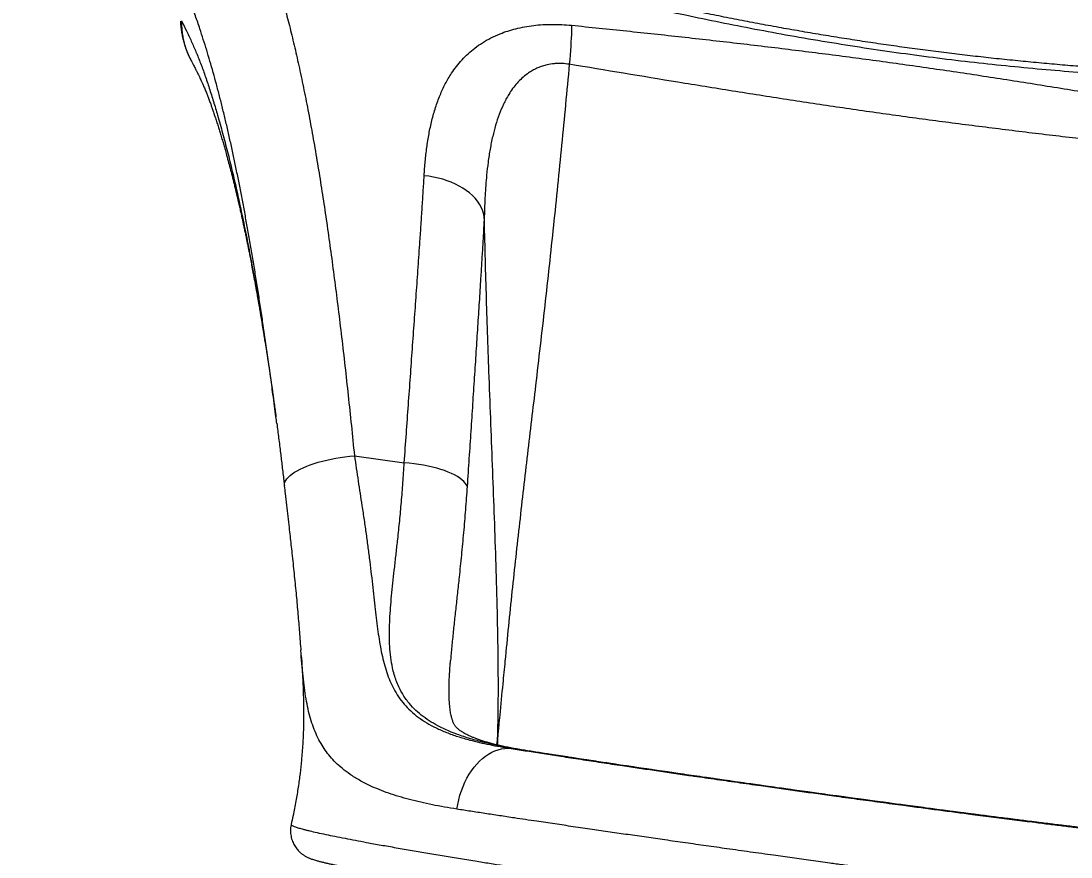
# Model space of a CAD drawing. Header units: millimetres. Extents: x -4688 to 6829, y -6350 to 4771.
# Drawn here: x 2041 to 3139, y 1941 to 2816 of the extents above; entities that cross this region are included whole.
import ezdxf

# ---------------------------------------------------------------- set-up
doc = ezdxf.new("R2010")
doc.units = ezdxf.units.MM
for name, color, linetype in [('DIKOM_ЗОНА', 80, 'Continuous'), ('DIKOM_ОБЪЕКТ', 7, 'Continuous'), ('DIKOM_РАЗМЕР_ЗОНА', 7, 'Continuous'), ('DIKOM_РАЗМЕР_ОБЪЕКТА', 7, 'Continuous')]:
    doc.layers.add(name, color=color, linetype=linetype)
doc.styles.add('style1', font='arial.ttf', dxfattribs={"width": 0.8})
doc.dimstyles.new('1-50', dxfattribs={"dimtxt": 300, "dimasz": 200, "dimexe": 100, "dimexo": 0, "dimgap": 100, "dimtad": 1, "dimtxsty": 'style1', "dimcen": 200, "dimclrd": 7, "dimclre": 7, "dimclrt": 7, "dimadec": 1, "dimazin": 2, "dimtfac": 1, "dimtmove": 0, "dimatfit": 2, "dimfxl": 0, "dimlwd": 25, "dimlwe": 18, "dimarcsym": 0})

# ---------------------------------------------------------------- blocks, each defined once
blk = doc.blocks.new('*D9')
at = {"layer": 'Defpoints', "color": 0, "transparency": 16777216}
for p in [(2285.4, 2926.1), (233.7, -3329.7), (5655.6, -3329.7)]:
    blk.add_point(p, dxfattribs=at)
at = {"layer": 'DIKOM_РАЗМЕР_ОБЪЕКТА', "color": 7, "lineweight": 18, "transparency": 16777216}
for p, q in [((2285.4, 2926.1), (5755.6, 2926.1)), ((233.7, -3329.7), (5755.6, -3329.7))]:
    blk.add_line(p, q, dxfattribs=at)
at = {"layer": 'DIKOM_РАЗМЕР_ОБЪЕКТА', "color": 7, "lineweight": 25, "transparency": 16777216}
blk.add_line((5655.6, 2726.1), (5655.6, -3129.7), dxfattribs=at)
at = {"layer": 'DIKOM_РАЗМЕР_ОБЪЕКТА', "color": 7, "transparency": 16777216}
for points in [[(5622.2, 2726.1), (5688.9, 2726.1), (5655.6, 2926.1)], [(5622.2, -3129.7), (5688.9, -3129.7), (5655.6, -3329.7)]]:
    blk.add_solid(points, dxfattribs=at)
at = {"layer": 'DIKOM_РАЗМЕР_ОБЪЕКТА', "color": 7, "transparency": 16777216, "insert": (5402.4, -130.3), "char_height": 300, "attachment_point": 5, "rotation": 90, "style": 'style1'}
blk.add_mtext('6250', dxfattribs=at)
blk = doc.blocks.new('*D10')
at = {"layer": 'Defpoints', "color": 0, "transparency": 16777216}
for p in [(2960.1, 4771), (741.2, -5330.3), (6729.1, -5330.3)]:
    blk.add_point(p, dxfattribs=at)
at = {"layer": 'DIKOM_РАЗМЕР_ЗОНА', "color": 7, "lineweight": 18, "transparency": 16777216}
for p, q in [((2960.1, 4771), (6829.1, 4771)), ((741.2, -5330.3), (6829.1, -5330.3))]:
    blk.add_line(p, q, dxfattribs=at)
at = {"layer": 'DIKOM_РАЗМЕР_ЗОНА', "color": 7, "lineweight": 25, "transparency": 16777216}
blk.add_line((6729.1, 4571), (6729.1, -5130.3), dxfattribs=at)
at = {"layer": 'DIKOM_РАЗМЕР_ЗОНА', "color": 7, "transparency": 16777216}
for points in [[(6695.7, 4571), (6762.4, 4571), (6729.1, 4771)], [(6695.7, -5130.3), (6762.4, -5130.3), (6729.1, -5330.3)]]:
    blk.add_solid(points, dxfattribs=at)
at = {"layer": 'DIKOM_РАЗМЕР_ЗОНА', "color": 7, "transparency": 16777216, "insert": (6475.9, -93.8), "char_height": 300, "attachment_point": 5, "rotation": 90, "style": 'style1'}
blk.add_mtext('10100', dxfattribs=at)
blk = doc.blocks.new('*D11')
at = {"layer": 'Defpoints', "color": 0, "transparency": 16777216}
for p in [(3703.1, 2652.8), (-3188.4, -47.6), (-3188.4, -4921.8)]:
    blk.add_point(p, dxfattribs=at)
at = {"layer": 'DIKOM_РАЗМЕР_ОБЪЕКТА', "color": 7, "lineweight": 18, "transparency": 16777216}
for p, q in [((3703.1, 2652.8), (3703.1, -5021.8)), ((-3188.4, -47.6), (-3188.4, -5021.8))]:
    blk.add_line(p, q, dxfattribs=at)
at = {"layer": 'DIKOM_РАЗМЕР_ОБЪЕКТА', "color": 7, "lineweight": 25, "transparency": 16777216}
blk.add_line((3503.1, -4921.8), (-2988.4, -4921.8), dxfattribs=at)
at = {"layer": 'DIKOM_РАЗМЕР_ОБЪЕКТА', "color": 7, "transparency": 16777216}
for points in [[(-2988.4, -4888.4), (-2988.4, -4955.1), (-3188.4, -4921.8)], [(3503.1, -4888.4), (3503.1, -4955.1), (3703.1, -4921.8)]]:
    blk.add_solid(points, dxfattribs=at)
at = {"layer": 'DIKOM_РАЗМЕР_ОБЪЕКТА', "color": 7, "transparency": 16777216, "insert": (4.1, -4668.6), "char_height": 300, "attachment_point": 5, "style": 'style1'}
blk.add_mtext('6900', dxfattribs=at)
blk = doc.blocks.new('*D12')
at = {"layer": 'Defpoints', "color": 0, "transparency": 16777216}
for p in [(4937.7, 2926.1), (-4688.4, -671.1), (4937.7, -6249.8)]:
    blk.add_point(p, dxfattribs=at)
at = {"layer": 'DIKOM_РАЗМЕР_ЗОНА', "color": 7, "lineweight": 18, "transparency": 16777216}
for p, q in [((4937.7, 2926.1), (4937.7, -6349.8)), ((-4688.4, -671.1), (-4688.4, -6349.8))]:
    blk.add_line(p, q, dxfattribs=at)
at = {"layer": 'DIKOM_РАЗМЕР_ЗОНА', "color": 7, "lineweight": 25, "transparency": 16777216}
blk.add_line((-4488.4, -6249.8), (4737.7, -6249.8), dxfattribs=at)
at = {"layer": 'DIKOM_РАЗМЕР_ЗОНА', "color": 7, "transparency": 16777216}
for points in [[(-4488.4, -6216.4), (-4488.4, -6283.1), (-4688.4, -6249.8)], [(4737.7, -6216.4), (4737.7, -6283.1), (4937.7, -6249.8)]]:
    blk.add_solid(points, dxfattribs=at)
at = {"layer": 'DIKOM_РАЗМЕР_ЗОНА', "color": 7, "transparency": 16777216, "insert": (124.7, -5996.6), "char_height": 300, "attachment_point": 5, "style": 'style1'}
blk.add_mtext('9650', dxfattribs=at)

msp = doc.modelspace()

# ---------------------------------------------------------------- linework, layer by layer
at = {"layer": 'DIKOM_ЗОНА', "color": 3, "lineweight": 15}
msp.add_lwpolyline([(2570.081, -2285.228, 0.36470187), (1741.185, -3270.482), (1741.185, -4330.338, -0.41421356), (741.185, -5330.338), (-888.842, -5330.338, -0.41421356), (-1888.842, -4330.338), (-1888.842, -2671.127, 0.41421356), (-2888.842, -1671.127), (-3688.422, -1671.127, -0.41421356), (-4688.422, -671.127), (-4688.422, 1138.873, -0.41421356), (-3688.422, 2138.873), (-3460.429, 2138.873, 0.22111646), (-2695.804, 2494.398, -0.0334984), (-2377.811, 2824.109, 0.10682345), (-2131.845, 3167.597, -0.29901074), (-1214.167, 3770.271), (731.296, 3770.271, 0.21419041), (1478.609, 4105.799, -0.93301603), (4609.303, 1688.518, 0.14812751), (4441.226, 1133.627), (4441.226, -61.127, -0.36470187), (2570.081, -2285.228)], format="xyb", dxfattribs=at)
at = {"layer": 'DIKOM_ОБЪЕКТ', "color": 7, "linetype": 'Continuous', "lineweight": 15}
for p, q in [((2216.543, 2778.469), (2218.098, 2775.327)), ((2217.972, 2775.722), (2218.161, 2775.358)), ((2389.406, 2360.881), (2441.539, 2353.628)), ((2490.13, 2148.878), (2489.967, 2146.894)), ((2553.357, 2054.753), (2567.027, 2052.851)), ((2568.317, 2052.675), (2567.027, 2052.851)), ((2323.358, 1975.275), (2323.361, 1975.267))]:
    msp.add_line(p, q, dxfattribs=at)
at = {"layer": 'DIKOM_ОБЪЕКТ', "color": 7, "linetype": 'Continuous', "lineweight": 15, "flags": 128}
for points in [[(2616.566, 2811.073), (2616.524, 2808.135), (2616.435, 2804.888), (2616.302, 2801.352), (2616.123, 2797.546), (2615.901, 2793.49), (2615.636, 2789.208), (2615.33, 2784.722), (2614.985, 2780.057), (2614.602, 2775.24), (2614.184, 2770.296)], [(2525.233, 2611.261), (2524.48, 2614.544), (2523.376, 2617.794), (2521.924, 2620.994), (2520.133, 2624.128), (2518.012, 2627.179), (2515.572, 2630.133), (2512.825, 2632.973), (2509.785, 2635.685), (2506.468, 2638.256), (2502.891, 2640.672), (2499.072, 2642.921), (2495.031, 2644.992), (2490.789, 2646.873), (2486.367, 2648.555), (2481.788, 2650.029), (2477.076, 2651.288), (2472.254, 2652.326), (2467.347, 2653.136), (2462.381, 2653.716)], [(2316.25, 2329.35), (2316.203, 2330.069), (2316.348, 2331.722), (2316.84, 2333.404), (2317.679, 2335.105), (2318.859, 2336.818), (2320.374, 2338.534), (2322.217, 2340.245), (2324.38, 2341.941), (2326.849, 2343.614), (2329.615, 2345.256), (2332.662, 2346.858), (2335.975, 2348.413), (2339.539, 2349.913), (2343.334, 2351.35), (2347.341, 2352.717), (2351.542, 2354.007), (2355.914, 2355.214), (2360.436, 2356.331), (2365.086, 2357.354), (2369.838, 2358.276), (2374.671, 2359.094), (2379.56, 2359.803), (2384.48, 2360.4), (2389.406, 2360.881)], [(2507.307, 2328.728), (2506.521, 2330.507), (2505.361, 2332.284), (2503.834, 2334.049), (2501.947, 2335.793), (2499.712, 2337.506), (2497.14, 2339.179), (2494.245, 2340.803), (2491.043, 2342.369), (2487.552, 2343.868), (2483.79, 2345.292), (2479.779, 2346.633), (2475.539, 2347.885), (2471.094, 2349.04), (2466.469, 2350.092), (2461.688, 2351.036), (2456.777, 2351.865), (2451.764, 2352.576), (2446.675, 2353.165), (2441.539, 2353.628)], [(2496.65, 1991.299), (2497.475, 1996.208), (2498.533, 2001.063), (2499.82, 2005.838), (2501.329, 2010.51), (2503.053, 2015.056), (2504.982, 2019.452), (2507.106, 2023.675), (2509.416, 2027.706), (2511.899, 2031.522), (2514.543, 2035.106), (2517.335, 2038.438), (2520.26, 2041.502), (2523.303, 2044.283), (2526.45, 2046.766), (2529.684, 2048.939), (2532.989, 2050.791), (2536.348, 2052.312), (2539.744, 2053.495), (2543.16, 2054.334), (2546.579, 2054.825), (2549.984, 2054.965), (2553.357, 2054.753)]]:
    msp.add_lwpolyline(points, dxfattribs=at)
at = {"layer": 'DIKOM_ОБЪЕКТ', "color": 7, "linetype": 'Continuous', "lineweight": 15}
for points, knots in [([(2284.874, 2921.879), (2286.602, 2917.865), (2290.058, 2909.836), (2295.108, 2896.872), (2300.054, 2883.242), (2305.155, 2868.087), (2310.375, 2851.303), (2315.691, 2832.754), (2320.848, 2813.307), (2325.852, 2792.992), (2330.756, 2771.627), (2335.559, 2749.192), (2340.259, 2725.683), (2344.814, 2701.344), (2349.226, 2676.217), (2353.46, 2650.58), (2357.521, 2624.475), (2361.421, 2597.948), (2365.207, 2570.778), (2368.885, 2543.011), (2372.496, 2514.403), (2376.053, 2484.953), (2379.556, 2454.672), (2382.957, 2423.871), (2386.258, 2392.64), (2388.357, 2371.464), (2389.406, 2360.881)], [0, 0, 0, 0, 0.036007062, 0.072014122, 0.108137258, 0.144260389, 0.186421552, 0.22861766, 0.270825431, 0.313021462, 0.355182559, 0.398567668, 0.441990998, 0.48542708, 0.528850316, 0.572235346, 0.614372197, 0.656544172, 0.698727882, 0.740899804, 0.783036611, 0.826403748, 0.869809317, 0.913227654, 0.956633027, 1, 1, 1, 1]), ([(3517.899, 2750.346), (3508.972, 2750.311), (3491.118, 2750.242), (3461.163, 2750.255), (3428.03, 2750.419), (3391.663, 2750.831), (3358.137, 2751.449), (3327.513, 2752.227), (3296.735, 2753.206), (3262.74, 2754.558), (3225.465, 2756.405), (3188.039, 2758.652), (3150.486, 2761.318), (3112.901, 2764.417), (3075.31, 2767.967), (3037.445, 2772.003), (2999.301, 2776.553), (2960.906, 2781.629), (2922.36, 2787.227), (2883.694, 2793.353), (2845.603, 2799.887), (2808.315, 2806.757), (2771.84, 2813.915), (2732.936, 2822.002), (2691.662, 2831.104), (2648.089, 2841.278), (2604.816, 2851.897), (2561.877, 2862.904), (2521.517, 2873.65), (2483.692, 2884.031), (2448.314, 2893.955), (2424.942, 2900.665), (2413.257, 2904.019)], [0, 0, 0, 0, 0.02471932, 0.04943859, 0.08247309, 0.11551097, 0.14854504, 0.17338336, 0.19822165, 0.23140931, 0.26459685, 0.29790289, 0.33121361, 0.36451933, 0.39774893, 0.43097847, 0.46497477, 0.49897662, 0.53297287, 0.56753514, 0.60209745, 0.63486282, 0.66763306, 0.7003987, 0.74018126, 0.77998527, 0.81979851, 0.85960639, 0.8993922, 0.93292675, 0.96646501, 1, 1, 1, 1]), ([(3511.618, 2755.01), (3505.655, 2755.03), (3491.618, 2755.076), (3469.477, 2755.226), (3445.247, 2755.456), (3421.291, 2755.778), (3397.563, 2756.196), (3374.07, 2756.711), (3350.596, 2757.333), (3327.168, 2758.067), (3303.806, 2758.915), (3280.533, 2759.883), (3257.37, 2760.972), (3234.337, 2762.186), (3211.451, 2763.528), (3188.73, 2764.999), (3166.188, 2766.602), (3143.842, 2768.338), (3121.693, 2770.21), (3099.623, 2772.226), (3077.555, 2774.392), (3055.441, 2776.715), (3033.347, 2779.189), (3011.298, 2781.814), (2989.289, 2784.589), (2967.318, 2787.517), (2945.405, 2790.596), (2923.534, 2793.828), (2901.671, 2797.215), (2879.772, 2800.763), (2857.843, 2804.471), (2835.915, 2808.331), (2814.025, 2812.338), (2792.2, 2816.486), (2770.389, 2820.783), (2748.549, 2825.234), (2726.634, 2829.845), (2704.661, 2834.61), (2682.626, 2839.527), (2660.525, 2844.593), (2638.353, 2849.805), (2616.106, 2855.16), (2593.78, 2860.656), (2571.37, 2866.288), (2548.872, 2872.055), (2526.284, 2877.951), (2503.601, 2883.974), (2480.815, 2890.118), (2457.933, 2896.38), (2437.751, 2901.963), (2425.241, 2905.471), (2420.353, 2906.841)], [0, 0, 0, 0, 0.01668991, 0.03928125, 0.06166469, 0.08396479, 0.10556349, 0.1271001, 0.14855707, 0.16991684, 0.19116292, 0.21227994, 0.23325369, 0.25407117, 0.27472053, 0.29519115, 0.31547356, 0.33555944, 0.35544155, 0.37514279, 0.39497826, 0.41483309, 0.434647, 0.45442625, 0.47417715, 0.493906, 0.51362158, 0.53326577, 0.55294696, 0.57271334, 0.59253992, 0.61240132, 0.63227178, 0.65211787, 0.67193394, 0.69190943, 0.71198776, 0.73217699, 0.75248486, 0.77291909, 0.79348731, 0.81419704, 0.83505572, 0.85607065, 0.87724894, 0.89859751, 0.92012307, 0.94183204, 0.96374139, 0.98583331, 1, 1, 1, 1]), ([(2305.915, 2412.687), (2305.364, 2416.89), (2303.95, 2427.671), (2301.623, 2444.76), (2298.949, 2464.021), (2296.236, 2483.045), (2293.576, 2501.206), (2290.97, 2518.504), (2288.417, 2534.973), (2285.821, 2551.229), (2283.178, 2567.288), (2280.487, 2583.134), (2277.775, 2598.596), (2275.047, 2613.651), (2272.301, 2628.322), (2269.505, 2642.763), (2266.657, 2656.975), (2263.761, 2670.929), (2260.805, 2684.668), (2257.79, 2698.174), (2254.712, 2711.443), (2251.581, 2724.421), (2248.384, 2737.143), (2245.123, 2749.59), (2241.794, 2761.76), (2238.406, 2773.601), (2233.801, 2788.972), (2228.739, 2804.835), (2223.192, 2821.088), (2218.415, 2834.198), (2213.539, 2846.71), (2210.193, 2854.433), (2208.519, 2858.297)], [0, 0, 0, 0, 0.02197927, 0.0563846, 0.09078989, 0.12527427, 0.1597587, 0.19076105, 0.22176342, 0.2528219, 0.28388037, 0.31508642, 0.34630677, 0.37654612, 0.4067985, 0.43718997, 0.46758148, 0.4980246, 0.52846773, 0.55921919, 0.58997061, 0.62077643, 0.65158223, 0.68270342, 0.7138246, 0.74500386, 0.77618333, 0.83882749, 0.87906246, 0.91932574, 0.95964184, 1, 1, 1, 1]), ([(2207.474, 2815.542), (2207.475, 2815.509), (2207.534, 2813.667), (2207.834, 2810.048), (2208.471, 2804.748), (2209.387, 2799.588), (2210.553, 2794.585), (2212.01, 2789.57), (2213.795, 2784.645), (2215.229, 2781.109), (2216.115, 2779.333), (2216.229, 2779.104)], [0, 0, 0, 0, 0.00267355, 0.14660826, 0.28850923, 0.42714745, 0.5631289, 0.69695864, 0.84216561, 0.97968351, 1, 1, 1, 1]), ([(2208.675, 2815.556), (2208.685, 2815.551), (2208.699, 2815.544), (2208.712, 2815.518), (2208.715, 2815.512)], [0, 0, 0, 0, 0.77850269, 1, 1, 1, 1]), ([(2208.715, 2815.512), (2208.715, 2815.512), (2208.676, 2813.596), (2208.73, 2809.756), (2209.208, 2803.998), (2210.091, 2798.252), (2211.468, 2792.094), (2213.482, 2785.623), (2215.678, 2779.989), (2217.396, 2776.794), (2217.972, 2775.722)], [0, 0, 0, 0, 0.0000014, 0.13819187, 0.27700894, 0.41773272, 0.55908861, 0.73432688, 0.91085897, 1, 1, 1, 1]), ([(2208.715, 2815.512), (2210.418, 2812.083), (2213.821, 2805.229), (2218.852, 2794.547), (2223.784, 2783.363), (2228.584, 2771.509), (2233.202, 2758.773), (2237.668, 2745.304), (2242.051, 2731.39), (2246.706, 2715.771), (2251.607, 2698.32), (2256.72, 2678.886), (2261.683, 2658.769), (2266.497, 2637.979), (2271.347, 2615.724), (2276.228, 2591.951), (2281.127, 2566.617), (2285.87, 2540.619), (2290.463, 2514.009), (2294.905, 2486.805), (2299.038, 2460.351), (2301.649, 2442.709), (2302.859, 2434.534)], [0, 0, 0, 0, 0.04245353, 0.0848405, 0.12714266, 0.1693686, 0.21156091, 0.25375046, 0.29591316, 0.33803533, 0.39091559, 0.44369868, 0.49636905, 0.54891694, 0.60135782, 0.65978507, 0.71810796, 0.77630889, 0.83436835, 0.89227859, 0.95008467, 1, 1, 1, 1]), ([(2462.381, 2653.716), (2462.723, 2658.725), (2463.406, 2668.746), (2465.082, 2683.335), (2467.342, 2697.64), (2470.317, 2711.586), (2474.119, 2725.128), (2478.77, 2737.907), (2484.324, 2749.885), (2490.159, 2759.846), (2496.098, 2768.152), (2501.842, 2774.975), (2508.244, 2781.403), (2515.351, 2787.386), (2523.274, 2792.925), (2532.07, 2797.935), (2541.002, 2801.986), (2549.779, 2805.144), (2558.27, 2807.578), (2567.308, 2809.535), (2576.703, 2810.952), (2586.291, 2811.816), (2596.1, 2812.142), (2606.222, 2811.959), (2613.118, 2811.368), (2616.566, 2811.073)], [0, 0, 0, 0, 0.05987292, 0.11976272, 0.17962724, 0.24046096, 0.30132466, 0.36213832, 0.41977234, 0.47739675, 0.51661794, 0.55586429, 0.5950721, 0.63436501, 0.67365153, 0.71391854, 0.75417561, 0.78474257, 0.81530561, 0.84674048, 0.87817128, 0.90807433, 0.93797542, 0.96898757, 1, 1, 1, 1]), ([(2616.566, 2811.073), (2635.773, 2809.114), (2674.186, 2805.196), (2731.808, 2798.998), (2789.429, 2792.501), (2846.599, 2785.685), (2903.302, 2778.512), (2959.54, 2770.933), (3015.729, 2762.843), (3071.901, 2754.293), (3128.035, 2745.344), (3184.138, 2736.041), (3240.184, 2726.459), (3277.503, 2719.872), (3296.163, 2716.578)], [0, 0, 0, 0, 0.08449462, 0.16898884, 0.25351404, 0.33803857, 0.42063, 0.50322058, 0.58589429, 0.66856884, 0.75140887, 0.8342495, 0.91712456, 1, 1, 1, 1]), ([(2217.893, 2775.681), (2218.245, 2775.014), (2219.122, 2773.351), (2220.424, 2770.858), (2221.722, 2768.351), (2222.768, 2766.313), (2223.603, 2764.671), (2224.314, 2763.262), (2225.011, 2761.868), (2225.915, 2760.047), (2227.014, 2757.8), (2228.212, 2755.298), (2229.204, 2753.182), (2229.968, 2751.524), (2230.616, 2750.098), (2231.323, 2748.519), (2232.116, 2746.713), (2232.969, 2744.73), (2233.85, 2742.634), (2234.944, 2739.958), (2236.203, 2736.764), (2237.668, 2732.861), (2239.085, 2728.928), (2240.452, 2725.017), (2241.821, 2721.012), (2243.303, 2716.589), (2244.892, 2711.737), (2246.464, 2706.817), (2247.968, 2702.004), (2249.449, 2697.166), (2250.934, 2692.206), (2252.394, 2687.221), (2253.833, 2682.208), (2255.5, 2676.278), (2257.384, 2669.397), (2259.447, 2661.633), (2261.524, 2653.583), (2263.28, 2646.567), (2264.71, 2640.712), (2265.767, 2636.319), (2266.803, 2631.948), (2267.786, 2627.736), (2268.677, 2623.865), (2269.441, 2620.508), (2270.08, 2617.673), (2270.649, 2615.129), (2271.23, 2612.509), (2271.895, 2609.489), (2272.658, 2605.983), (2273.508, 2602.036), (2274.433, 2597.689), (2275.399, 2593.093), (2276.259, 2588.947), (2276.943, 2585.612), (2277.421, 2583.263), (2277.822, 2581.282), (2278.207, 2579.371), (2278.795, 2576.436), (2279.637, 2572.2), (2280.761, 2566.459), (2282.032, 2559.861), (2283.185, 2553.773), (2284.165, 2548.517), (2284.873, 2544.682), (2285.461, 2541.471), (2285.901, 2539.052), (2286.274, 2536.985), (2286.658, 2534.853), (2287.109, 2532.336), (2287.627, 2529.425), (2288.212, 2526.117), (2288.862, 2522.408), (2289.647, 2517.888), (2290.577, 2512.47), (2291.664, 2506.062), (2292.844, 2498.996), (2294.079, 2491.488), (2295.268, 2484.163), (2296.021, 2479.408), (2296.367, 2477.224)], [0, 0, 0, 0, 0.010131744, 0.02528282, 0.037944128, 0.048384576, 0.056604207, 0.06356482, 0.071117978, 0.079312229, 0.093490042, 0.108247835, 0.120513629, 0.128072232, 0.135534766, 0.144278034, 0.154307563, 0.165273423, 0.176495818, 0.18796069, 0.207525489, 0.226066786, 0.244612273, 0.260400438, 0.275797632, 0.293165152, 0.312834066, 0.332216747, 0.349250095, 0.366620539, 0.385488943, 0.403145467, 0.419843792, 0.438139043, 0.464492807, 0.489712535, 0.515280284, 0.542894236, 0.55668384, 0.570302883, 0.583751144, 0.596932673, 0.608712785, 0.618760787, 0.627074653, 0.634008386, 0.641344192, 0.650210963, 0.660541322, 0.671968689, 0.684440216, 0.697957378, 0.711231382, 0.719578458, 0.726053746, 0.730945758, 0.736142839, 0.741986428, 0.755348469, 0.771186257, 0.789123926, 0.80902994, 0.820243143, 0.831146827, 0.839534958, 0.84565966, 0.850241887, 0.855768979, 0.862273658, 0.869755818, 0.878215228, 0.88765153, 0.898064241, 0.91253882, 0.928554001, 0.946108737, 0.965144132, 0.983997159, 1, 1, 1, 1]), ([(2614.184, 2770.296), (2611.568, 2770.633), (2607.603, 2771.143), (2602.332, 2771.158), (2597.107, 2770.86), (2591.575, 2769.975), (2585.923, 2768.407), (2581.203, 2766.628), (2576.73, 2764.464), (2573.156, 2762.333), (2569.03, 2759.506), (2564.534, 2755.831), (2559.406, 2750.591), (2554.835, 2744.895), (2549.975, 2737.615), (2545.174, 2728.65), (2540.672, 2717.848), (2536.963, 2706.58), (2533.827, 2694.479), (2531.231, 2681.634), (2529.153, 2668.064), (2527.324, 2651.885), (2525.898, 2633.016), (2525.454, 2618.513), (2525.233, 2611.261)], [0, 0, 0, 0, 0.03188082, 0.04830239, 0.06472434, 0.09701826, 0.1194703, 0.14192864, 0.16521755, 0.18851259, 0.20118468, 0.2376879, 0.27421011, 0.31181134, 0.34942239, 0.40923236, 0.46906701, 0.52997311, 0.59088898, 0.65869952, 0.72654574, 0.79437441, 0.89718258, 1, 1, 1, 1]), ([(2614.184, 2770.296), (2611.525, 2742.098), (2606.206, 2685.695), (2597.648, 2601.543), (2588.516, 2517.704), (2579.304, 2438.084), (2570.36, 2362.559), (2563.412, 2302.871), (2558.077, 2254.983), (2554.206, 2218.937), (2550.47, 2182.703), (2547.272, 2150.501), (2544.254, 2119.419), (2542.102, 2096.959), (2540.484, 2080.071), (2539.843, 2073.391), (2539.508, 2069.9), (2539.392, 2068.692), (2539.354, 2068.297), (2539.348, 2068.231)], [0, 0, 0, 0, 0.1196256, 0.23927668, 0.35899613, 0.47873465, 0.58179942, 0.6848647, 0.73639755, 0.7879348, 0.83949884, 0.89108316, 0.92454401, 0.97055116, 0.98520169, 0.9949789, 0.9983605, 0.99972205, 1, 1, 1, 1]), ([(3287.633, 2676.578), (3250.22, 2680.775), (3194.102, 2687.071), (3119.294, 2695.766), (3063.4, 2702.536), (3007.726, 2709.626), (2952.277, 2717.096), (2896.879, 2725.02), (2840.997, 2733.431), (2784.637, 2742.275), (2708.843, 2754.557), (2652.049, 2764), (2614.184, 2770.296)], [0, 0, 0, 0, 0.166095137, 0.249146736, 0.332202826, 0.414414094, 0.496638172, 0.578906327, 0.661189164, 0.745882781, 0.830582617, 1, 1, 1, 1]), ([(2441.539, 2353.628), (2442.277, 2363.785), (2443.754, 2384.105), (2445.908, 2414.07), (2448.021, 2443.612), (2450.104, 2472.845), (2452.161, 2501.734), (2454.18, 2530.238), (2456.132, 2558.129), (2457.792, 2582.268), (2459.177, 2602.867), (2460.307, 2620.134), (2461.386, 2637.124), (2462.049, 2648.185), (2462.381, 2653.716)], [0, 0, 0, 0, 0.0928399, 0.18573534, 0.27863075, 0.37147058, 0.46614838, 0.56088515, 0.65562195, 0.75029977, 0.81265728, 0.87501478, 0.93750739, 1, 1, 1, 1]), ([(2525.233, 2611.261), (2524.952, 2606.055), (2524.389, 2595.638), (2523.466, 2579.614), (2522.493, 2563.295), (2521.311, 2544.041), (2519.903, 2521.675), (2518.256, 2495.969), (2516.553, 2469.624), (2514.799, 2442.609), (2513.001, 2414.995), (2511.154, 2386.756), (2509.265, 2358.025), (2507.96, 2338.497), (2507.307, 2328.728)], [0, 0, 0, 0, 0.06258035, 0.12523094, 0.18791687, 0.25067377, 0.34316508, 0.43577331, 0.52891023, 0.62216441, 0.71618529, 0.81032269, 0.9051045, 1, 1, 1, 1]), ([(2539.348, 2068.231), (2539.354, 2068.478), (2539.384, 2069.666), (2539.471, 2073.29), (2539.611, 2079.868), (2539.899, 2097.156), (2540.032, 2122.275), (2539.734, 2160.617), (2538.892, 2203.712), (2537.44, 2252.893), (2535.694, 2302.009), (2533.842, 2351.062), (2531.951, 2400.057), (2529.715, 2459.802), (2527.293, 2530.251), (2525.919, 2584.255), (2525.233, 2611.261)], [0, 0, 0, 0, 0.00135589, 0.00650961, 0.01984796, 0.03739191, 0.10122718, 0.15751135, 0.24771236, 0.3379217, 0.42812718, 0.51848024, 0.60883669, 0.69919089, 0.849576, 1, 1, 1, 1]), ([(2302.86, 2434.586), (2302.862, 2434.562), (2302.865, 2434.518), (2302.942, 2433.987), (2303.157, 2432.501), (2303.381, 2430.94), (2303.639, 2429.13), (2303.92, 2427.144), (2304.286, 2424.544), (2304.699, 2421.584), (2305.139, 2418.388), (2305.564, 2415.271), (2305.988, 2412.125), (2306.404, 2409.01), (2306.773, 2406.22), (2307.084, 2403.849), (2307.275, 2402.381), (2307.365, 2401.69)], [0, 0, 0, 0, 0.04205935, 0.07605824, 0.12032054, 0.16678808, 0.21670463, 0.27988489, 0.3424412, 0.44495682, 0.5374741, 0.61739718, 0.71065432, 0.80395549, 0.87946429, 0.94329039, 1, 1, 1, 1]), ([(2308.261, 2394.677), (2307.974, 2396.937), (2307.205, 2403), (2306.412, 2408.953), (2305.915, 2412.687)], [0, 0, 0, 0, 0.37273865, 1, 1, 1, 1]), ([(2308.256, 2394.806), (2308.261, 2394.767), (2308.924, 2389.655), (2310.22, 2379.348), (2312.077, 2364.427), (2313.852, 2349.626), (2315.207, 2338.102), (2316.005, 2331.199), (2316.223, 2329.318)], [0, 0, 0, 0, 0.001799134, 0.239241842, 0.47661413, 0.689367536, 0.915333836, 1, 1, 1, 1]), ([(2389.406, 2360.881), (2390.088, 2356.444), (2391.453, 2347.57), (2393.393, 2334.434), (2395.346, 2321.451), (2397.423, 2307.843), (2399.572, 2293.656), (2401.703, 2278.958), (2403.681, 2264.503), (2405.478, 2250.341), (2407.126, 2236.443), (2408.64, 2222.907), (2410.079, 2209.745), (2411.468, 2197.274), (2412.883, 2185.47), (2414.386, 2174.338), (2416.085, 2163.628), (2418.057, 2153.373), (2420.397, 2143.546), (2423.183, 2134.21), (2426.51, 2125.364), (2430.557, 2116.83), (2435.468, 2108.673), (2441.354, 2100.964), (2448.183, 2093.853), (2456.033, 2087.355), (2464.904, 2081.455), (2474.763, 2076.148), (2485.614, 2071.415), (2497.399, 2067.209), (2509.026, 2063.794), (2520.238, 2061.005), (2530.835, 2058.715), (2541.843, 2056.619), (2549.505, 2055.377), (2553.357, 2054.753)], [0, 0, 0, 0, 0.02536362, 0.05072741, 0.0761677, 0.10160793, 0.13183488, 0.16217985, 0.19252453, 0.22327105, 0.25401765, 0.28517439, 0.31633136, 0.34761761, 0.37721337, 0.40691804, 0.43662244, 0.46670542, 0.49678772, 0.52728823, 0.55778763, 0.58845382, 0.62168878, 0.65495028, 0.68818144, 0.72223473, 0.75632113, 0.79037556, 0.82492131, 0.85949919, 0.89404971, 0.92046522, 0.94689232, 0.97330945, 1, 1, 1, 1]), ([(2567.027, 2052.851), (2563.375, 2053.436), (2554.209, 2054.903), (2540.125, 2057.558), (2524.917, 2060.955), (2510.49, 2064.86), (2498.424, 2068.852), (2489.21, 2072.49), (2482.451, 2075.521), (2475.332, 2079.092), (2467.457, 2083.698), (2459.166, 2089.633), (2451.733, 2096.228), (2446.086, 2102.558), (2441.886, 2108.329), (2438.668, 2113.534), (2435.739, 2119.237), (2433.141, 2125.489), (2430.982, 2132.064), (2428.939, 2140.152), (2427.277, 2149.954), (2426.353, 2160.415), (2425.995, 2170.846), (2426.067, 2181.154), (2426.576, 2192.822), (2427.446, 2205.001), (2428.61, 2217.726), (2429.994, 2230.967), (2431.532, 2244.744), (2433.153, 2259), (2434.932, 2274.965), (2436.796, 2292.728), (2438.632, 2312.422), (2440.264, 2332.698), (2441.113, 2346.645), (2441.539, 2353.628)], [0, 0, 0, 0, 0.02472499, 0.06205575, 0.09949879, 0.137314, 0.17526976, 0.20077286, 0.21989939, 0.23904788, 0.2712552, 0.30357701, 0.33653299, 0.36962317, 0.38968648, 0.40978073, 0.43247412, 0.45516776, 0.47802766, 0.50088789, 0.53560631, 0.57044728, 0.59385841, 0.62421238, 0.65462917, 0.68530037, 0.71602739, 0.74713931, 0.77830473, 0.8097153, 0.8411802, 0.88065586, 0.92024338, 0.96006205, 1, 1, 1, 1]), ([(2316.112, 2329.336), (2316.424, 2326.64), (2317.205, 2319.91), (2318.425, 2309.269), (2319.778, 2297.409), (2321.003, 2286.607), (2322.117, 2276.774), (2323.122, 2267.86), (2324.172, 2258.308), (2325.256, 2248.207), (2326.351, 2237.674), (2327.391, 2227.344), (2328.375, 2217.217), (2329.302, 2207.295), (2330.172, 2197.579), (2330.986, 2188.066), (2331.744, 2178.747), (2332.486, 2169.106), (2333.014, 2162.058), (2333.315, 2158.15), (2333.353, 2157.662)], [0, 0, 0, 0, 0.042496391, 0.106071287, 0.169644363, 0.233146162, 0.281637274, 0.33087694, 0.381203041, 0.442004678, 0.502516355, 0.562769948, 0.622799382, 0.682638202, 0.742319489, 0.801875763, 0.861338877, 0.921183249, 0.990167848, 1, 1, 1, 1]), ([(2507.307, 2328.728), (2506.735, 2320.601), (2505.588, 2304.332), (2503.557, 2280.406), (2501.334, 2256.848), (2499.164, 2235.794), (2497.155, 2217.156), (2495.363, 2200.803), (2493.613, 2184.747), (2491.98, 2169.018), (2490.789, 2157.049), (2490.259, 2150.47), (2490.13, 2148.878)], [0, 0, 0, 0, 0.125178171, 0.250588159, 0.37669074, 0.503022821, 0.595877661, 0.68882659, 0.782238329, 0.875757828, 0.969943891, 1, 1, 1, 1]), ([(2496.65, 1991.299), (2492.256, 1992.009), (2483.45, 1993.43), (2470.845, 1995.818), (2458.666, 1998.429), (2446.995, 2001.299), (2435.823, 2004.451), (2425.203, 2007.901), (2415.148, 2011.672), (2404.901, 2016.118), (2394.679, 2021.368), (2385.114, 2027.325), (2376.818, 2033.567), (2369.907, 2039.815), (2363.939, 2046.289), (2358.859, 2052.889), (2354.253, 2060.099), (2350.143, 2067.982), (2346.522, 2076.683), (2343.469, 2085.99), (2340.929, 2095.932), (2338.837, 2106.63), (2337.121, 2118.082), (2335.697, 2130.36), (2334.472, 2143.446), (2333.732, 2152.9), (2333.36, 2157.662)], [0, 0, 0, 0, 0.03792433, 0.07600006, 0.11413255, 0.1525638, 0.191056, 0.22985435, 0.2687175, 0.30774662, 0.35675257, 0.40589099, 0.4494997, 0.49319868, 0.53250125, 0.57186636, 0.61020369, 0.65269889, 0.69538009, 0.73813046, 0.78123772, 0.82442114, 0.86797801, 0.91162094, 0.95547778, 1, 1, 1, 1]), ([(2333.811, 2152.067), (2334.129, 2147.488), (2334.788, 2138.001), (2335.566, 2123.338), (2336.132, 2107.964), (2336.37, 2092.115), (2336.17, 2075.878), (2335.458, 2059.292), (2334.255, 2043.49), (2332.635, 2028.478), (2330.689, 2014.222), (2328.242, 1999.527), (2325.755, 1986.482), (2323.942, 1978.383), (2323.251, 1975.298)], [0, 0, 0, 0, 0.07955105, 0.16482516, 0.25299258, 0.34317801, 0.43460238, 0.52730689, 0.6217708, 0.69912795, 0.77865334, 0.86102671, 0.94705739, 1, 1, 1, 1]), ([(2568.312, 2052.681), (2567.974, 2052.733), (2565.35, 2053.133), (2560.687, 2053.927), (2554.383, 2055.061), (2548.447, 2056.233), (2542.859, 2057.433), (2537.622, 2058.66), (2532.728, 2059.912), (2528.171, 2061.185), (2523.944, 2062.474), (2520.037, 2063.776), (2516.447, 2065.083), (2513.301, 2066.334), (2510.571, 2067.515), (2508.087, 2068.68), (2505.747, 2069.878), (2503.604, 2071.084), (2501.724, 2072.247), (2500.092, 2073.362), (2498.688, 2074.426), (2497.489, 2075.439), (2496.464, 2076.413), (2495.577, 2077.371), (2494.799, 2078.353), (2494.196, 2079.249), (2493.532, 2080.415), (2492.872, 2081.785), (2492.261, 2083.294), (2491.737, 2084.82), (2491.272, 2086.375), (2490.785, 2088.256), (2490.295, 2090.504), (2489.821, 2093.155), (2489.402, 2096.078), (2489.046, 2099.286), (2488.758, 2102.799), (2488.548, 2106.591), (2488.419, 2110.692), (2488.376, 2115.085), (2488.422, 2119.834), (2488.562, 2124.941), (2488.798, 2130.409), (2489.137, 2136.245), (2489.518, 2141.748), (2489.821, 2145.395), (2489.945, 2146.896)], [0, 0, 0, 0, 0.00368448, 0.02862635, 0.05320986, 0.07733022, 0.10101299, 0.12428862, 0.14719261, 0.16976604, 0.19205642, 0.2141187, 0.2360168, 0.25782563, 0.27652528, 0.29594844, 0.31757326, 0.33931908, 0.36132466, 0.38376084, 0.40685944, 0.43095093, 0.45654035, 0.48448139, 0.51645528, 0.54966236, 0.5778516, 0.60493933, 0.63358547, 0.65280448, 0.67131213, 0.69022399, 0.71233491, 0.73401138, 0.75546754, 0.77689045, 0.79837404, 0.82033316, 0.84185724, 0.86390386, 0.88649348, 0.90964835, 0.93338186, 0.95769862, 0.98259435, 1, 1, 1, 1]), ([(2538.54, 2058.463), (2538.805, 2061.643), (2539.077, 2064.9), (2539.342, 2068.153), (2539.348, 2068.231)], [0, 0, 0, 0, 0.97613588, 1, 1, 1, 1]), ([(2539.348, 2068.231), (2539.344, 2068.141), (2539.213, 2064.859), (2539.049, 2061.575), (2538.89, 2058.381)], [0, 0, 0, 0, 0.027206026, 1, 1, 1, 1]), ([(2553.357, 2054.753), (2558.86, 2053.879), (2569.871, 2052.131), (2587.297, 2049.405), (2606.007, 2046.508), (2626.116, 2043.429), (2647.622, 2040.171), (2668.084, 2037.103), (2687.29, 2034.249), (2705.086, 2031.623), (2723.157, 2028.975), (2743.279, 2026.048), (2765.506, 2022.84), (2789.847, 2019.358), (2812.526, 2016.141), (2833.433, 2013.198), (2852.511, 2010.531), (2871.597, 2007.88), (2892.52, 2004.994), (2915.229, 2001.885), (2939.621, 1998.577), (2961.922, 1995.58), (2982.135, 1992.886), (3000.309, 1990.483), (3018.222, 1988.133), (3037.57, 1985.615), (3058.204, 1982.956), (3079.919, 1980.191), (3099.348, 1977.748), (3116.611, 1975.604), (3131.844, 1973.734), (3146.615, 1971.942), (3156.007, 1970.821), (3160.701, 1970.261)], [0, 0, 0, 0, 0.03323752, 0.06649574, 0.09973331, 0.13668414, 0.1736634, 0.21061422, 0.23912795, 0.26766774, 0.29620755, 0.32472131, 0.3617087, 0.39872452, 0.43571182, 0.46425585, 0.4928261, 0.52139635, 0.54994036, 0.58689755, 0.62388321, 0.6608405, 0.68935857, 0.7179027, 0.74644681, 0.77496485, 0.81192286, 0.8489093, 0.88586725, 0.9143874, 0.94293367, 0.97147991, 1, 1, 1, 1]), ([(3146.501, 1972.237), (3141.858, 1972.796), (3132.573, 1973.916), (3118.004, 1975.701), (3102.983, 1977.56), (3087.376, 1979.513), (3071.246, 1981.552), (3054.57, 1983.68), (3037.488, 1985.88), (3020.235, 1988.122), (3002.897, 1990.393), (2985.414, 1992.7), (2967.597, 1995.07), (2949.474, 1997.498), (2931.186, 1999.965), (2912.656, 2002.483), (2893.913, 2005.047), (2875.204, 2007.625), (2856.681, 2010.193), (2838.334, 2012.754), (2819.975, 2015.334), (2801.504, 2017.946), (2782.996, 2020.58), (2764.443, 2023.239), (2746.012, 2025.898), (2727.954, 2028.521), (2710.338, 2031.098), (2693.143, 2033.63), (2676.19, 2036.145), (2659.39, 2038.655), (2642.82, 2041.15), (2626.479, 2043.63), (2610.516, 2046.073), (2595.268, 2048.428), (2580.719, 2050.693), (2571.593, 2052.131), (2567.027, 2052.851)], [0, 0, 0, 0, 0.02894999, 0.05789999, 0.0870511, 0.11620222, 0.14598758, 0.17577294, 0.20577743, 0.23578193, 0.26473246, 0.29368297, 0.32313822, 0.35261968, 0.38210112, 0.41155636, 0.44156067, 0.47156498, 0.50052718, 0.52948938, 0.55865277, 0.58781616, 0.61761418, 0.64741221, 0.67742952, 0.70744681, 0.73640605, 0.7653653, 0.79452572, 0.82368611, 0.85348131, 0.88327652, 0.91329107, 0.94330562, 0.9716295, 1, 1, 1, 1]), ([(3145.181, 1972.425), (3142.695, 1972.724), (3137.272, 1973.376), (3128.662, 1974.423), (3119.406, 1975.556), (3109.951, 1976.722), (3100.322, 1977.918), (3090.538, 1979.141), (3080.614, 1980.39), (3070.55, 1981.664), (3060.332, 1982.966), (3049.94, 1984.297), (3039.368, 1985.659), (3028.629, 1987.051), (3017.747, 1988.468), (3006.75, 1989.907), (2995.666, 1991.365), (2984.522, 1992.838), (2973.339, 1994.323), (2962.092, 1995.824), (2950.75, 1997.345), (2939.295, 1998.887), (2927.754, 2000.449), (2916.152, 2002.025), (2904.501, 2003.615), (2892.815, 2005.216), (2881.107, 2006.828), (2869.39, 2008.447), (2857.682, 2010.072), (2845.965, 2011.705), (2834.257, 2013.344), (2822.562, 2014.987), (2810.917, 2016.63), (2799.32, 2018.273), (2787.765, 2019.918), (2776.251, 2021.563), (2764.774, 2023.21), (2753.331, 2024.858), (2741.932, 2026.508), (2730.628, 2028.151), (2719.438, 2029.784), (2708.374, 2031.406), (2697.409, 2033.02), (2686.553, 2034.626), (2675.816, 2036.222), (2665.209, 2037.805), (2654.74, 2039.375), (2644.42, 2040.931), (2634.27, 2042.469), (2624.306, 2043.986), (2614.509, 2045.486), (2604.855, 2046.971), (2595.336, 2048.445), (2585.984, 2049.9), (2576.951, 2051.314), (2571.146, 2052.23), (2568.318, 2052.676)], [0, 0, 0, 0, 0.01571229, 0.03427576, 0.05287655, 0.07149187, 0.09009355, 0.1086566, 0.12715885, 0.145607, 0.16404493, 0.18255246, 0.20115558, 0.21982422, 0.2385277, 0.25723335, 0.2759013, 0.29450106, 0.31300305, 0.33140505, 0.34990954, 0.368509, 0.3871315, 0.40576998, 0.42441736, 0.44306576, 0.46170692, 0.48033427, 0.49894157, 0.51749191, 0.53615611, 0.55475764, 0.57331608, 0.59185145, 0.61038374, 0.62892952, 0.6475055, 0.66613161, 0.68482746, 0.70354855, 0.72210833, 0.74068067, 0.75926257, 0.7778509, 0.79644208, 0.81503163, 0.83361583, 0.85219087, 0.87075392, 0.88923291, 0.90766973, 0.92622514, 0.9448632, 0.96354727, 0.98223925, 1, 1, 1, 1]), ([(3198.456, 1893.667), (3193.205, 1894.312), (3182.675, 1895.605), (3166.121, 1897.671), (3148.956, 1899.837), (3131.179, 1902.104), (3112.754, 1904.476), (3093.773, 1906.942), (3074.227, 1909.501), (3054.816, 1912.062), (3035.607, 1914.612), (3016.705, 1917.137), (2997.544, 1919.709), (2977.619, 1922.399), (2956.933, 1925.205), (2935.505, 1928.126), (2916.572, 1930.719), (2900.224, 1932.966), (2884.559, 1935.126), (2866.9, 1937.569), (2847.259, 1940.296), (2826.024, 1943.256), (2803.232, 1946.447), (2779.749, 1949.752), (2757.202, 1952.939), (2735.573, 1956.01), (2714.744, 1958.982), (2694.729, 1961.852), (2675.575, 1964.612), (2656.68, 1967.348), (2637.565, 1970.13), (2618.286, 1972.954), (2598.91, 1975.81), (2582.306, 1978.275), (2568.331, 1980.363), (2555.32, 1982.317), (2541.107, 1984.465), (2525.829, 1986.793), (2510.947, 1989.078), (2501.416, 1990.559), (2496.65, 1991.299)], [0, 0, 0, 0, 0.02763173, 0.05542211, 0.0832125, 0.11133939, 0.13946627, 0.16793652, 0.19640677, 0.22504542, 0.25115119, 0.27727696, 0.30340274, 0.32950854, 0.35778988, 0.38608391, 0.41436521, 0.43220866, 0.4500521, 0.47548871, 0.50093458, 0.52637117, 0.55799954, 0.58962792, 0.61812162, 0.64661533, 0.67527764, 0.70138036, 0.72750306, 0.75362574, 0.77972844, 0.80800676, 0.8362978, 0.8645761, 0.88241781, 0.90025952, 0.92515104, 0.95004256, 0.97502128, 1, 1, 1, 1]), ([(2323.31, 1975.281), (2323.283, 1975.182), (2322.983, 1974.077), (2322.711, 1971.909), (2322.52, 1968.842), (2322.668, 1965.828), (2323.093, 1962.912), (2323.781, 1960.121), (2324.699, 1957.483), (2325.813, 1955.025), (2327.081, 1952.771), (2328.458, 1950.738), (2329.897, 1948.934), (2331.357, 1947.355), (2332.803, 1945.985), (2334.214, 1944.803), (2335.579, 1943.783), (2336.899, 1942.898), (2338.182, 1942.121), (2339.444, 1941.429), (2340.704, 1940.801), (2341.993, 1940.217), (2343.357, 1939.654), (2344.88, 1939.082), (2346.735, 1938.451), (2349.178, 1937.701), (2352.065, 1936.907), (2355.285, 1936.092), (2358.603, 1935.302), (2362.163, 1934.496), (2366.017, 1933.659), (2370.069, 1932.809), (2374.348, 1931.938), (2378.883, 1931.038), (2383.678, 1930.108), (2388.735, 1929.147), (2394.062, 1928.152), (2399.664, 1927.124), (2405.524, 1926.064), (2411.649, 1924.972), (2418.032, 1923.848), (2424.691, 1922.69), (2431.615, 1921.498), (2438.786, 1920.276), (2446.178, 1919.028), (2453.789, 1917.756), (2461.637, 1916.455), (2469.735, 1915.123), (2478.083, 1913.761), (2486.654, 1912.372), (2495.451, 1910.957), (2504.476, 1909.515), (2513.716, 1908.048), (2523.15, 1906.559), (2532.775, 1905.049), (2542.596, 1903.518), (2552.622, 1901.963), (2562.827, 1900.388), (2573.183, 1898.799), (2583.672, 1897.198), (2594.323, 1895.579), (2605.14, 1893.944), (2616.126, 1892.29), (2627.245, 1890.625), (2638.499, 1888.946), (2649.891, 1887.255), (2661.417, 1885.551), (2673.04, 1883.841), (2684.753, 1882.124), (2696.547, 1880.403), (2708.442, 1878.674), (2720.421, 1876.94), (2732.464, 1875.203), (2744.556, 1873.467), (2756.673, 1871.734), (2768.826, 1870.003), (2781.026, 1868.272), (2793.298, 1866.537), (2805.634, 1864.801), (2818.016, 1863.065), (2830.428, 1861.331), (2842.854, 1859.602), (2855.276, 1857.881), (2867.676, 1856.17), (2880.036, 1854.471), (2892.34, 1852.786), (2904.573, 1851.118), (2916.721, 1849.469), (2928.794, 1847.836), (2940.826, 1846.216), (2952.838, 1844.606), (2964.822, 1843.007), (2976.743, 1841.423), (2988.564, 1839.859), (3000.251, 1838.32), (3011.793, 1836.808), (3023.222, 1835.317), (3034.545, 1833.848), (3045.759, 1832.4), (3056.836, 1830.978), (3067.779, 1829.58), (3078.588, 1828.207), (3089.25, 1826.861), (3099.741, 1825.544), (3110.064, 1824.256), (3120.232, 1822.996), (3130.245, 1821.764), (3140.067, 1820.563), (3149.665, 1819.399), (3159.02, 1818.273), (3168.171, 1817.18), (3177.125, 1816.12), (3185.883, 1815.093), (3194.414, 1814.102), (3202.72, 1813.147), (3210.803, 1812.229), (3218.665, 1811.345), (3226.271, 1810.502), (3233.624, 1809.698), (3240.725, 1808.934), (3247.595, 1808.206), (3254.211, 1807.518), (3260.552, 1806.872), (3266.595, 1806.27), (3272.373, 1805.709), (3277.894, 1805.188), (3283.168, 1804.707), (3288.167, 1804.268), (3292.897, 1803.871), (3297.363, 1803.517), (3301.573, 1803.205), (3305.525, 1802.936), (3309.229, 1802.711), (3312.712, 1802.531), (3316.027, 1802.398), (3319.259, 1802.316), (3322.226, 1802.306), (3324.799, 1802.375), (3326.867, 1802.505), (3328.569, 1802.672), (3330.077, 1802.873), (3331.554, 1803.129), (3333.033, 1803.447), (3334.544, 1803.843), (3336.11, 1804.334), (3337.748, 1804.943), (3339.471, 1805.697), (3341.278, 1806.626), (3343.155, 1807.759), (3345.074, 1809.119), (3346.995, 1810.724), (3348.865, 1812.577), (3350.631, 1814.666), (3352.242, 1816.97), (3353.656, 1819.46), (3354.878, 1822.193), (3355.861, 1825.132), (3356.505, 1828.226), (3356.813, 1830.313), (3356.822, 1831.352), (3356.822, 1831.358)], [0, 0, 0, 0, 0.00020473, 0.0022839, 0.00432369, 0.0063272, 0.00829722, 0.0102355, 0.01214267, 0.01401806, 0.01585997, 0.01766709, 0.01944143, 0.02119218, 0.02293848, 0.0247047, 0.02652228, 0.02843508, 0.03049539, 0.03276638, 0.03532722, 0.03828282, 0.04178261, 0.04606117, 0.05154321, 0.05920955, 0.06961214, 0.07856146, 0.08697754, 0.09589246, 0.1044109, 0.11266837, 0.12083273, 0.1289256, 0.13695136, 0.14493244, 0.15288661, 0.16082861, 0.16877181, 0.17664506, 0.18452189, 0.19242234, 0.20032991, 0.20822247, 0.21608032, 0.22388563, 0.23167246, 0.23952441, 0.24736317, 0.2551966, 0.26303252, 0.27087614, 0.27873519, 0.28658216, 0.2943893, 0.30222691, 0.31008019, 0.31793306, 0.32576609, 0.33356397, 0.3413379, 0.34917571, 0.35700008, 0.36481865, 0.37263909, 0.38046673, 0.38830901, 0.39615946, 0.40395844, 0.41176954, 0.41959039, 0.42741382, 0.43523009, 0.44303162, 0.4508219, 0.45857413, 0.46634612, 0.47414639, 0.48196976, 0.48981085, 0.49766414, 0.50552402, 0.51338442, 0.52123824, 0.52907993, 0.5369041, 0.54470555, 0.55247929, 0.56022625, 0.5679849, 0.57579351, 0.58363153, 0.59148271, 0.59932816, 0.60714837, 0.61492759, 0.62269413, 0.63051053, 0.63831772, 0.64612326, 0.65393356, 0.66175477, 0.66959554, 0.67742126, 0.68522684, 0.69307371, 0.7009417, 0.70880929, 0.71665058, 0.72444602, 0.73221414, 0.74005551, 0.74788678, 0.75571568, 0.763549, 0.77139289, 0.77925533, 0.78714315, 0.79495789, 0.80281863, 0.81070745, 0.81860673, 0.82649564, 0.83435514, 0.8421514, 0.85007656, 0.85800611, 0.86594974, 0.87392098, 0.8819356, 0.8900128, 0.89817428, 0.90636534, 0.91473124, 0.92334289, 0.93236152, 0.94221529, 0.95034373, 0.95612283, 0.96017017, 0.96356104, 0.9664322, 0.96892333, 0.97113991, 0.97316367, 0.97506021, 0.97688348, 0.97867751, 0.98047036, 0.98228187, 0.98412529, 0.98600151, 0.98790406, 0.98982447, 0.9917556, 0.99369264, 0.99582814, 0.99792816, 0.99998732, 1, 1, 1, 1]), ([(2323.361, 1975.267), (2323.389, 1975.049), (2323.446, 1974.607), (2325.037, 1973.722), (2327.626, 1972.709), (2331.25, 1971.567), (2335.184, 1970.482), (2339.095, 1969.485), (2343.742, 1968.356), (2350.314, 1966.847), (2359.17, 1964.934), (2368.933, 1962.924), (2379.247, 1960.881), (2390.313, 1958.758), (2400.468, 1956.863), (2409.567, 1955.197), (2419.693, 1953.368), (2432.922, 1951.021), (2449.281, 1948.181), (2466.126, 1945.31), (2482.971, 1942.486), (2500.224, 1939.635), (2516.67, 1936.953), (2532.511, 1934.399), (2547.385, 1932.023), (2562.408, 1929.645), (2577.563, 1927.266), (2593.053, 1924.855), (2608.465, 1922.476), (2623.732, 1920.138), (2638.835, 1917.841), (2654.165, 1915.526), (2670.318, 1913.103), (2687.29, 1910.576), (2704.834, 1907.984), (2722.299, 1905.423), (2739.676, 1902.892), (2757.2, 1900.359), (2774.407, 1897.889), (2791.243, 1895.49), (2807.706, 1893.159), (2824.225, 1890.837), (2841.484, 1888.427), (2859.452, 1885.938), (2878.134, 1883.37), (2896.805, 1880.824), (2915.466, 1878.299), (2934.059, 1875.805), (2952.591, 1873.34), (2971.012, 1870.909), (2987.596, 1868.74), (3002.352, 1866.825), (3019.302, 1864.639), (3039.975, 1861.999), (3063.416, 1859.045), (3085.698, 1856.276), (3106.378, 1853.741), (3126.11, 1851.357), (3143.682, 1849.266), (3159.603, 1847.398), (3173.754, 1845.76), (3187.3, 1844.215), (3200.261, 1842.759), (3212.816, 1841.372), (3224.643, 1840.089), (3235.748, 1838.907), (3246.171, 1837.821), (3256.193, 1836.8), (3265.252, 1835.9), (3273.409, 1835.11), (3282.988, 1834.207), (3294.103, 1833.205), (3305.822, 1832.223), (3316.121, 1831.435), (3324.892, 1830.84), (3332.493, 1830.404), (3338.107, 1830.155), (3342.287, 1830.025), (3346.295, 1829.953), (3350.405, 1829.985), (3353.888, 1830.205), (3355.969, 1830.604), (3356.86, 1830.993), (3356.742, 1831.293), (3356.716, 1831.36)], [0, 0, 0, 0, 0.01442928, 0.02932948, 0.04426296, 0.05829068, 0.07234603, 0.08078044, 0.08922078, 0.10545007, 0.12172178, 0.13664938, 0.15161011, 0.16566442, 0.17974636, 0.18818136, 0.19662232, 0.21285286, 0.22912586, 0.24405431, 0.25901572, 0.27307035, 0.28715245, 0.29854406, 0.30995027, 0.3208725, 0.33179473, 0.34276882, 0.3537429, 0.36389062, 0.37403835, 0.38422763, 0.39441691, 0.40580966, 0.41721703, 0.42814051, 0.43906398, 0.45003942, 0.46101487, 0.47116402, 0.48131318, 0.49150403, 0.50169488, 0.51318, 0.52468015, 0.53623734, 0.54779453, 0.55941341, 0.57103229, 0.58270984, 0.59440317, 0.60283902, 0.6112808, 0.62751282, 0.64378727, 0.65871698, 0.67367967, 0.68773548, 0.70181877, 0.71320668, 0.7246092, 0.73552787, 0.74644654, 0.75741699, 0.76838745, 0.77853177, 0.78867609, 0.79886196, 0.80904783, 0.8174831, 0.82592432, 0.84215557, 0.85842945, 0.87335917, 0.88832204, 0.90237847, 0.91646245, 0.92489479, 0.93333306, 0.94955862, 0.96582695, 0.98075187, 0.99571019, 1, 1, 1, 1])]:
    msp.add_open_spline(points, degree=3, knots=knots, dxfattribs=at)

# ---------------------------------------------------------------- dimensions: what is measured, and where the dimension line sits
at = {"layer": 'DIKOM_РАЗМЕР_ЗОНА'}
dim = msp.add_linear_dim(base=(6729.076, -5330.338), p1=(2960.09, 4770.953), p2=(741.185, -5330.338), angle=90, text='10100', dimstyle='1-50', dxfattribs=at)
dim.commit()
dim.dimension.update_dxf_attribs({"geometry": '*D10', "text_midpoint": (6729.076, -93.775), "dimtype": 160})
dim = msp.add_linear_dim(base=(4937.725, -6249.775), p1=(-4688.422, -671.127), p2=(4937.725, 2926.075), text='9650', dimstyle='1-50', dxfattribs=at)
dim.commit()
dim.dimension.update_dxf_attribs({"geometry": '*D12', "text_midpoint": (124.651, -6249.775), "dimtype": 160})
at = {"layer": 'DIKOM_РАЗМЕР_ОБЪЕКТА'}
dim = msp.add_linear_dim(base=(5655.576, -3329.729), p1=(2285.35, 2926.075), p2=(233.685, -3329.729), angle=90, text='6250', dimstyle='1-50', dxfattribs=at)
dim.commit()
dim.dimension.update_dxf_attribs({"geometry": '*D9', "text_midpoint": (5655.576, -130.275), "dimtype": 160})
dim = msp.add_linear_dim(base=(-3188.422, -4921.775), p1=(3703.085, 2652.764), p2=(-3188.422, -47.627), text='6900', dimstyle='1-50', dxfattribs=at)
dim.commit()
dim.dimension.update_dxf_attribs({"geometry": '*D11', "text_midpoint": (4.076, -4921.775), "dimtype": 160})

doc.saveas('drawing.dxf')
